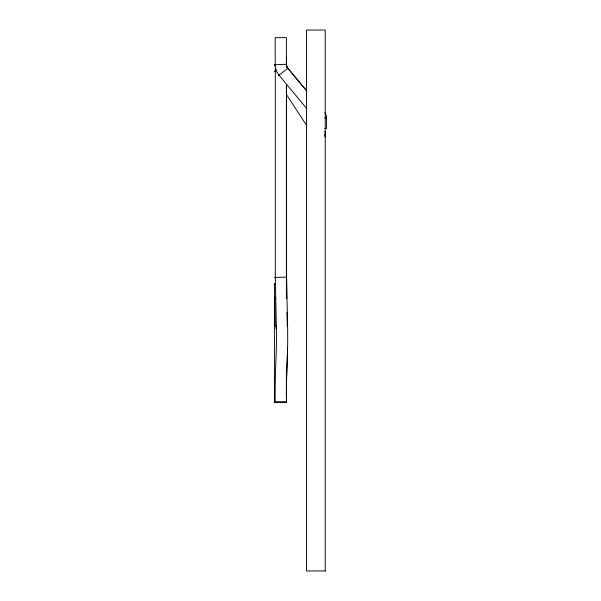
<?xml version="1.0" encoding="UTF-8"?>
<svg xmlns="http://www.w3.org/2000/svg" width="601" height="601" viewBox="0 0 601 601"><rect width="100%" height="100%" fill="white"/><g stroke="black" fill="none" stroke-linecap="round" stroke-linejoin="round"><path stroke-width="0.9" d="M286.407 395.218L286.414 392.017A154.765 29.802 -90 0 1 287.218 359.451L287.556 349.399A235.329 80.579 -82.2 0 0 287.556 324.472L286.557 277.181L274.582 277.422L274.927 277.7M286.557 277.181L286.692 298.629M275.266 326.23L274.409 283.71L274.973 283.469M278.331 75.643L287.894 68.274A7.227 7.227 0 0 1 286.497 64.683L286.399 64.254L274.432 64.75L274.973 64.788M274.552 65.9L274.942 65.922M326.576 117.39L326.531 116.894M274.432 71.158L274.995 71.128M324.758 118.029L326.576 117.961L326.531 117.39A9.992 9.992 0 0 0 324.871 112.815M275.003 71.384L274.439 71.436L275.003 71.474M324.698 128.546L326.576 128.546L326.576 117.105M274.409 401.949L286.407 401.949M286.437 366.79L286.437 402.249L274.417 402.249L274.417 296.323M325.441 570.95L306.487 570.95L306.487 30.05L325.231 30.05L325.231 570.95M274.957 283.95L274.409 283.71M287.894 68.274L306.262 90.323M306.803 91.074L287.841 68.319A7.287 7.287 0 0 1 286.429 64.69M306.773 108.608L278.316 74.329A18.556 18.556 0 0 1 275.235 65.825L275.153 37.69L286.399 37.6L286.399 67.102M286.722 94.92L306.615 125.429M324.901 131.514L325.231 132.07M286.399 64.254L286.557 65.479M276.024 325.945L276.099 328.755M286.977 312.46L287.255 326.29M275.446 297.315L275.483 299.163M325.156 131.927L325.231 137.156A9.007 9.007 0 0 0 324.863 134.586M286.557 56.441L286.557 67.41M286.557 85.252L286.437 298.096M286.399 85.718L286.407 298.194M286.407 366.91L286.407 402.249M275.311 68.356L275.311 277.241L276.317 324.653A231.31 79.197 -82.2 0 1 276.317 349.151L275.979 358.947A156.929 30.223 -90 0 0 275.168 391.972L275.16 401.949M286.407 395.315A136.435 26.279 90 0 1 287.255 360.885A217.938 74.622 -82.2 0 0 287.526 347.483"/></g></svg>
